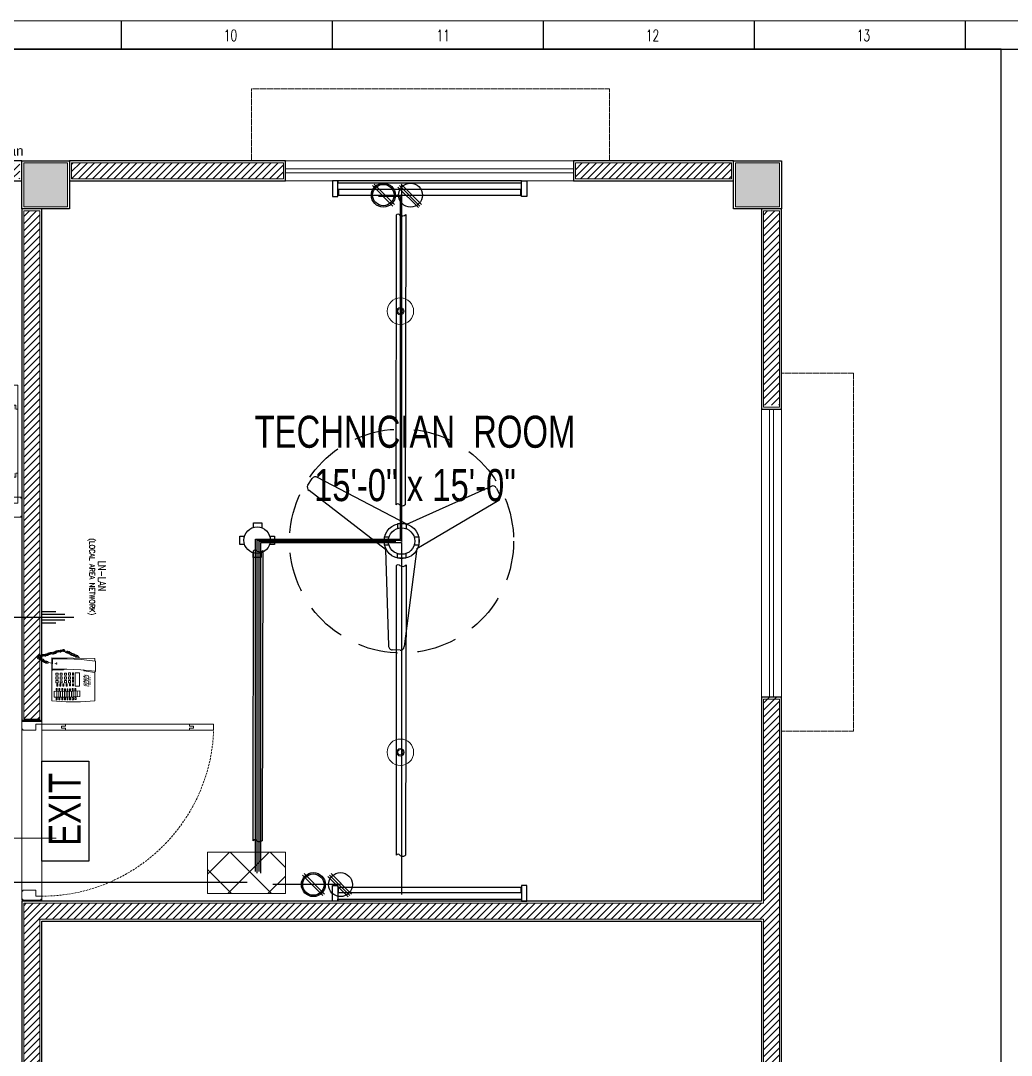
# Model space of a CAD drawing. Header units: inches. Extents: x 67 to 2089, y 4 to 641.
# Drawn here: x 517.1 to 764.8, y 342.3 to 600.8 of the extents above; entities that cross this region are included whole.
import ezdxf

# ---------------------------------------------------------------- set-up
doc = ezdxf.new("R2010")
doc.units = ezdxf.units.IN
doc.header["$MEASUREMENT"] = 0
doc.linetypes.add('DASH', pattern=[0.35, 0.25, -0.1])
doc.linetypes.add('DASHED', pattern=[0.75, 0.5, -0.25])
doc.layers.get('Defpoints').update_dxf_attribs({"lineweight": 0})
for name, color, linetype in [('Cables', 7, 'Continuous'), ('COLLUM', 1, 'Continuous'), ('Layer 1', 7, 'Continuous'), ('Sockets', 7, 'Continuous'), ('TEG BORDER', 7, 'Continuous'), ('wall 05', 252, 'Continuous')]:
    doc.layers.add(name, color=color, linetype=linetype)
for name, color, linetype, lineweight in [('dim-8', 18, 'Continuous', 15), ('DOOR', 115, 'Continuous', 15), ('E-CF-Ceiling-Fan', 42, 'Continuous', 30), ('E-LAN', 6, 'Continuous', 30), ('E-WTL-Wall-Tube-Light', 7, 'Continuous', 30), ('Glass', 5, 'Continuous', 9), ('HACTH', 8, 'Continuous', 9), ('Hatch', 252, 'Continuous', 5), ('Sunshed', 5, 'Continuous', 15), ('Switchboard', 30, 'Continuous', 13), ('Text', 252, 'Continuous', 15), ('WINDOW', 140, 'Continuous', 9)]:
    doc.layers.add(name, color=color, linetype=linetype, lineweight=lineweight)
doc.styles.get("Standard").update_dxf_attribs({"font": 'arial.ttf'})
doc.styles.add('Swiss721', font='swisscl.ttf')
doc.styles.add('TAVE1', font='ROMANS.shx', dxfattribs={"width": 0.75})
doc.styles.add('TEG BORDER', font='txt_qlt.shx', dxfattribs={"width": 0.7, "bigfont": 'hztxt.shx'})

# ---------------------------------------------------------------- blocks, each defined once
blk = doc.blocks.new('A$C4A7E7E9F')
at = {"layer": 'Defpoints'}
for points in [[(0, 5), (0.25, 5), (0.25, 4.75), (0, 4.75)], [(44.75, 5), (45, 5), (45, 4.75), (44.75, 4.75)], [(0, 0.25), (0.25, 0.25), (0.25, 0), (0, 0)], [(44.75, 0.25), (45, 0.25), (45, 0), (44.75, 0)]]:
    blk.add_lwpolyline(points, close=True, dxfattribs=at)
at = {"layer": 'DOOR'}
for points in [[(1.75, 10), (2, 10), (2, 11), (2.5, 11), (2.5, 5), (1, 5), (1, 11), (1.5, 11), (1.5, 10), (1.75, 10), (1.5, 10), (1.5, 11), (1, 11), (1, 42), (1.5, 42), (1.5, 43), (2, 43), (2, 42), (2.5, 42), (2.5, 11), (2.5, 48), (1, 48), (1, 42)], [(1, 5), (1, 3.5), (2.5, 3.5), (2.5, 0.25), (2.25, 0.25), (2.25, 0), (0.25, 0), (0.25, 0.25), (0, 0.25), (0, 4.75), (0.25, 4.75), (0.25, 5), (1, 5)], [(44, 5), (44, 3.5), (42.5, 3.5), (42.5, 0.25), (42.75, 0.25), (42.75, 0), (44.75, 0), (44.75, 0.25), (45, 0.25), (45, 4.75), (44.75, 4.75), (44.75, 5), (44, 5)]]:
    blk.add_lwpolyline(points, dxfattribs=at)
at = {"layer": 'DOOR', "linetype": 'DASHED', "lineweight": 0}
blk.add_arc((0.95, 4.98), 43.05, 0.0251, 87.941, dxfattribs=at)
at = {"layer": 'HACTH', "lineweight": 0, "ltscale": 10}
for p, q in [((1.5, 5), (44, 5)), ((2.25, 0), (42.75, 0))]:
    blk.add_line(p, q, dxfattribs=at)
blk = doc.blocks.new('A$C4F64215B')
at = {"layer": 'Defpoints'}
for points in [[(0, 5), (0.25, 5), (0.25, 4.75), (0, 4.75)], [(29.75, 5), (30, 5), (30, 4.75), (29.75, 4.75)], [(0, 0.25), (0.25, 0.25), (0.25, 0), (0, 0)], [(29.75, 0.25), (30, 0.25), (30, 0), (29.75, 0)]]:
    blk.add_lwpolyline(points, close=True, dxfattribs=at)
at = {"layer": 'DOOR'}
for points in [[(1.75, 10), (2, 10), (2, 11), (2.5, 11), (2.5, 5), (1, 5), (1, 11), (1.5, 11), (1.5, 10), (1.75, 10), (1.5, 10), (1.5, 11), (1, 11), (1, 27), (1.5, 27), (1.5, 28), (2, 28), (2, 27), (2.5, 27), (2.5, 11), (2.5, 33), (1, 33), (1, 27)], [(1, 5), (1, 3.5), (2.5, 3.5), (2.5, 0.25), (2.25, 0.25), (2.25, 0), (0.25, 0), (0.25, 0.25), (0, 0.25), (0, 4.75), (0.25, 4.75), (0.25, 5), (1, 5)], [(29, 5), (29, 3.5), (27.5, 3.5), (27.5, 0.25), (27.75, 0.25), (27.75, 0), (29.75, 0), (29.75, 0.25), (30, 0.25), (30, 4.75), (29.75, 4.75), (29.75, 5), (29, 5)]]:
    blk.add_lwpolyline(points, dxfattribs=at)
at = {"layer": 'DOOR', "linetype": 'DASHED', "lineweight": 0}
blk.add_arc((0.93, 4.97), 28.07, 0.0597, 86.7872, dxfattribs=at)
at = {"layer": 'HACTH', "lineweight": 0, "ltscale": 10}
for p, q in [((1.5, 5), (29, 5)), ((2.25, 0), (27.75, 0))]:
    blk.add_line(p, q, dxfattribs=at)
blk = doc.blocks.new('252 BORDER A2')
for p, q in [((334.12, 420), (334.12, 415)), ((371.25, 420), (371.25, 415)), ((408.37, 420), (408.37, 415)), ((445.5, 420), (445.5, 415)), ((482.62, 420), (482.62, 415))]:
    blk.add_line(p, q)
at = {"linetype": 'Continuous'}
blk.add_line((489, 415), (5, 415), dxfattribs=at)
at = {"color": 5, "lineweight": 15}
blk.add_lwpolyline([(0, 420), (594, 420), (594, 0), (0, 0)], close=True, dxfattribs=at)
blk.add_lwpolyline([(5, 415), (589, 415), (589, 5), (5, 5)], close=True)
at = {"layer": 'TEG BORDER'}
blk.add_line((489, 116), (489, 415), dxfattribs=at)
at = {"char_height": 2, "width": 2, "attachment_point": 1, "style": 'TEG BORDER'}
for s, insert in [('\\pi2.2204e-016;10', (352.17, 418.41)), ('\\pi0.3;11', (389.3, 418.41)), ('\\pi2.2204e-016;12', (426.42, 418.41)), ('\\pi2.2204e-016;13', (463.55, 418.41))]:
    blk.add_mtext(s, dxfattribs=dict(at, insert=insert))
blk = doc.blocks.new('CF')
for p, q in [((-23.84, 14.22), (-22.76, 15.89)), ((1.35, 4.29), (-21.39, 16.19)), ((1.35, 4.29), (22.9, 13.97)), ((24.1, 13.48), (25.01, 11.71)), ((-4.07, -2.11), (-23.55, 12.84)), ((3.87, -1.9), (24.71, 10.43)), ((-4.07, -2.11), (-3.33, -26.62)), ((3.87, -1.9), (0.65, -26.82)), ((-0.39, -27.76), (-2.38, -27.66))]:
    blk.add_line(p, q)
for radius in [4.48, 0.0888]:
    blk.add_circle((0, 0), radius)
for centre, radius, start, end in [((-21.93, 15.35), 0.996, 57.1351, 147.1351), ((-23.01, 13.68), 0.996, 147.1351, 237.1351), ((23.21, 13.03), 0.996, 27.1351, 117.1351), ((24.09, 11.25), 1.03, 299.2548, 26.4357), ((-2.33, -26.67), 0.996, 177.1351, 267.1351), ((-0.34, -26.77), 0.996, 267.1351, 357.1351)]:
    blk.add_arc(centre, radius, start, end)
blk = doc.blocks.new('TELEPHONE')
at = {"layer": 'Layer 1', "lineweight": 9}
for points in [[(10.26, 13.32), (10.14, 13.32), (10.08, 13.26), (10.02, 13.26), (9.96, 13.2), (9.9, 13.14), (9.84, 13.08), (9.78, 12.96), (9.78, 12.84), (9.84, 12.72), (9.84, 12.66), (9.9, 12.6), (9.96, 12.54)], [(10.5, 13.62), (10.32, 13.62), (10.26, 13.56), (10.2, 13.5), (10.08, 13.38), (10.08, 13.02), (10.14, 12.9), (10.2, 12.84)], [(10.44, 13.08), (10.44, 13.14), (10.38, 13.2), (10.32, 13.26), (10.26, 13.26), (10.2, 13.32), (10.14, 13.32)], [(10.2, 12.84), (10.38, 12.84), (10.44, 12.9), (10.44, 12.96)], [(10.74, 14.04), (10.68, 14.04), (10.56, 13.98), (10.5, 13.98), (10.32, 13.8), (10.32, 13.5), (10.38, 13.38), (10.38, 13.32), (10.44, 13.26)], [(10.44, 13.26), (10.68, 13.26), (10.68, 13.38), (10.74, 13.38)], [(10.44, 12.96), (10.44, 13.08)], [(10.92, 14.4), (10.74, 14.4), (10.62, 14.34), (10.62, 14.28), (10.56, 14.22), (10.5, 14.1), (10.5, 13.86), (10.56, 13.8), (10.62, 13.74), (10.68, 13.68)], [(10.68, 13.5), (10.68, 13.56), (10.62, 13.62), (10.5, 13.62)], [(10.92, 13.92), (10.86, 13.98), (10.8, 14.04), (10.68, 14.04)], [(10.68, 13.68), (10.74, 13.68), (10.74, 13.62), (10.8, 13.62), (10.8, 13.68), (10.86, 13.68), (10.92, 13.74), (10.92, 13.8)], [(10.74, 13.38), (10.74, 13.44), (10.68, 13.5)], [(10.8, 14.1), (10.8, 14.04), (10.98, 14.04), (10.98, 14.1), (11.04, 14.1), (11.04, 14.34)], [(11.1, 13.5), (11.16, 13.5), (11.28, 13.62), (11.28, 13.68), (11.34, 13.68), (11.34, 13.98), (11.28, 13.98), (11.28, 14.04), (11.22, 14.1), (11.16, 14.1), (11.1, 14.16), (10.92, 14.16), (10.86, 14.1), (10.8, 14.1)], [(10.92, 13.8), (10.92, 13.92)], [(11.1, 13.8), (11.04, 13.8), (11.04, 13.74), (10.98, 13.68), (10.98, 13.62), (11.04, 13.56)], [(11.04, 13.56), (11.04, 13.5), (11.1, 13.5)], [(11.16, 13.2), (11.28, 13.2), (11.34, 13.26), (11.46, 13.38), (11.46, 13.56), (11.4, 13.62), (11.4, 13.68), (11.34, 13.74), (11.28, 13.74), (11.28, 13.8), (11.1, 13.8)], [(11.22, 13.5), (11.16, 13.5), (11.1, 13.44)], [(11.1, 13.44), (11.1, 13.26)], [(11.1, 13.26), (11.1, 13.2), (11.16, 13.2)], [(11.22, 12.96), (11.22, 12.9), (11.4, 12.9), (11.46, 12.96), (11.52, 13.02), (11.52, 13.08), (11.58, 13.14), (11.58, 13.32), (11.52, 13.38), (11.52, 13.44), (11.46, 13.44), (11.4, 13.5), (11.16, 13.5)], [(11.34, 13.2), (11.28, 13.2), (11.28, 13.14), (11.22, 13.14), (11.22, 12.96)], [(11.34, 12.6), (11.46, 12.6), (11.52, 12.66), (11.58, 12.72), (11.64, 12.78), (11.64, 13.02), (11.58, 13.08), (11.52, 13.14), (11.46, 13.2), (11.34, 13.2)], [(0, 10.8), (-0.24, 7.2), (-0.24, 3.6), (0, 0)], [(0, 10.8), (10.8, 10.8)], [(7.44, -0.06), (7.8, 3.48), (7.98, 7.02), (7.92, 10.62)], [(7.68, 10.5), (7.92, 10.68)], [(7.68, 10.5), (7.74, 7.8), (7.98, 7.5)], [(7.98, 10.68), (7.92, 10.68), (7.92, 10.62)], [(10.44, 10.56), (7.98, 10.68)], [(9.66, 12.06), (9.54, 12.06), (9.42, 11.94), (9.42, 11.7), (9.48, 11.7), (9.48, 11.64), (9.6, 11.64)], [(9.42, 10.68), (9.6, 11.64)], [(9.9, 12.48), (9.72, 12.48), (9.48, 12.24), (9.48, 11.88), (9.6, 11.76)], [(10.02, 12.9), (9.9, 12.9), (9.78, 12.84), (9.72, 12.78), (9.66, 12.72), (9.66, 12.66), (9.6, 12.6), (9.6, 12.36), (9.66, 12.24), (9.66, 12.18), (9.72, 12.12)], [(9.6, 11.76), (9.66, 11.7), (9.78, 11.7), (9.78, 11.76), (9.84, 11.76), (9.84, 11.82)], [(9.84, 12), (9.78, 12.06), (9.66, 12.06)], [(9.72, 12.12), (9.96, 12.12), (9.96, 12.18), (10.02, 12.24)], [(9.96, 12.36), (9.96, 12.48), (9.78, 12.48)], [(9.84, 11.82), (9.84, 12)], [(10.02, 12.24), (10.02, 12.3), (9.96, 12.36)], [(9.96, -0.12), (10.38, 3.42), (10.56, 6.96), (10.5, 10.5)], [(10.2, 12.78), (10.14, 12.84), (10.14, 12.9), (10.02, 12.9)], [(10.5, 10.5), (10.5, 10.56), (10.44, 10.56)], [(10.8, 10.8), (10.62, 0)], [(11.34, 12.6), (11.28, 12.54), (11.22, 12.48), (11.22, 12.3)], [(11.22, 12.3), (11.28, 12.3), (11.28, 12.24)], [(11.4, 12.84), (11.28, 12.84), (11.28, 12.78)], [(11.28, 12.24), (11.34, 12.24), (11.4, 12.3), (11.46, 12.3), (11.52, 12.36), (11.52, 12.42), (11.58, 12.48), (11.58, 12.66), (11.52, 12.72), (11.52, 12.78), (11.46, 12.84), (11.4, 12.84)], [(11.28, 12.78), (11.28, 12.66), (11.34, 12.6)], [(11.4, 11.94), (11.46, 11.94), (11.52, 12), (11.58, 12), (11.64, 12.06), (11.64, 12.12), (11.7, 12.18), (11.7, 12.42), (11.64, 12.42), (11.64, 12.48), (11.58, 12.54), (11.52, 12.54), (11.46, 12.6), (11.34, 12.6)], [(11.4, 12.24), (11.34, 12.18), (11.34, 12.06), (11.4, 12)], [(11.46, 11.64), (11.52, 11.64), (11.58, 11.7), (11.64, 11.7), (11.7, 11.76), (11.7, 11.82), (11.76, 11.88), (11.76, 12.06), (11.7, 12.12), (11.7, 12.18), (11.64, 12.24), (11.58, 12.24), (11.52, 12.3), (11.46, 12.3), (11.4, 12.24)], [(11.4, 12), (11.4, 11.94)], [(11.46, 11.94), (11.4, 11.88), (11.4, 11.7)], [(11.4, 11.7), (11.46, 11.7), (11.46, 11.64)], [(11.52, 12), (11.46, 11.94)], [(11.64, 11.28), (11.76, 11.28), (11.82, 11.34), (11.88, 11.4), (11.88, 11.46), (11.94, 11.52), (11.94, 11.7), (11.88, 11.76), (11.88, 11.82), (11.82, 11.82), (11.76, 11.88), (11.52, 11.88)], [(11.64, 11.58), (11.58, 11.52)], [(11.58, 11.52), (11.58, 11.34)], [(11.58, 11.34), (11.58, 11.28), (11.64, 11.28)], [(11.7, 11.7), (11.7, 11.64), (11.64, 11.64)], [(11.76, 10.98), (11.82, 10.98), (11.88, 11.04), (11.94, 11.04), (12, 11.1), (12, 11.16), (12.06, 11.22), (12.06, 11.4), (12, 11.46), (12, 11.52), (11.94, 11.52), (11.88, 11.58), (11.82, 11.58), (11.76, 11.64), (11.7, 11.64), (11.64, 11.58), (11.7, 11.58)], [(11.76, 11.28), (11.7, 11.22), (11.7, 11.04)], [(11.7, 11.04), (11.76, 10.98)], [(11.76, 10.62), (11.7, 10.56), (11.7, 10.38)], [(11.7, 10.38), (11.76, 10.38), (11.76, 10.32)], [(11.82, 11.34), (11.82, 11.28), (11.76, 11.28)], [(11.88, 10.92), (11.76, 10.92), (11.76, 10.86)], [(11.76, 10.32), (11.82, 10.32), (11.88, 10.38), (11.94, 10.38), (12, 10.44), (12, 10.5), (12.06, 10.56), (12.06, 10.74), (12, 10.8), (12, 10.86), (11.94, 10.92), (11.88, 10.92)], [(11.76, 10.86), (11.76, 10.74)], [(11.76, 10.74), (11.82, 10.68)], [(11.82, 10.68), (11.76, 10.62)], [(11.82, 10.68), (11.94, 10.68), (12.06, 10.8), (12.12, 10.86), (12.12, 11.1), (12.06, 11.16), (12, 11.22), (12, 11.28), (11.88, 11.28), (11.82, 11.34)], [(11.88, 10.08), (11.88, 10.02), (11.94, 10.02), (12, 10.08), (12.06, 10.08), (12.12, 10.14), (12.12, 10.2), (12.18, 10.26), (12.18, 10.5), (12.12, 10.5), (12.12, 10.56), (12.06, 10.62), (12, 10.62), (11.94, 10.68), (11.82, 10.68)], [(11.94, 10.38), (11.88, 10.38), (11.88, 10.32), (11.82, 10.26), (11.82, 10.14), (11.88, 10.08)], [(11.94, 9.72), (12, 9.72), (12.06, 9.78), (12.12, 9.78), (12.18, 9.84), (12.18, 9.9), (12.24, 9.96), (12.24, 10.2), (12.18, 10.2), (12.18, 10.26), (12.12, 10.32), (12.06, 10.32), (12, 10.38), (11.94, 10.38)], [(0.84, 9.42), (0.3, 9.42), (0.3, 9.66), (0.84, 9.66)], [(0.84, 8.76), (0.3, 8.76), (0.3, 9), (0.84, 9)], [(0.84, 8.04), (0.3, 8.04), (0.3, 8.28), (0.84, 8.28)], [(0.84, 9.66), (0.84, 9.42)], [(0.84, 9), (0.84, 8.76)], [(0.84, 8.28), (0.84, 8.04)], [(0.96, 10.14), (2.46, 10.14)], [(0.96, 10.14), (0.96, 6.96), (1.08, 3.78)], [(2.28, 9.48), (1.08, 9.48)], [(2.28, 9), (1.08, 9)], [(2.28, 8.58), (1.08, 8.58)], [(2.28, 8.1), (1.08, 8.1)], [(2.46, 10.14), (2.4, 6.96), (2.52, 3.78)], [(3.12, 9.42), (2.58, 9.42), (2.58, 9.66), (3.12, 9.66)], [(3.12, 8.76), (2.58, 8.76), (2.58, 9), (3.12, 9)], [(3.12, 8.04), (2.58, 8.04), (2.58, 8.28), (3.12, 8.28)], [(3.12, 9.66), (3.12, 9.42)], [(3.12, 9), (3.12, 8.76)], [(3.12, 8.28), (3.12, 8.04)], [(4.26, 9.3), (3.72, 9.3), (3.72, 9.54), (4.26, 9.54)], [(4.26, 8.52), (3.72, 8.52), (3.72, 8.76), (4.26, 8.76)], [(4.26, 7.74), (3.72, 7.74), (3.72, 7.98), (4.26, 7.98)], [(4.26, 9.54), (4.26, 9.3)], [(4.26, 8.76), (4.26, 8.52)], [(4.26, 7.98), (4.26, 7.74)], [(4.5, 8.64), (5.04, 8.64)], [(4.5, 8.16), (4.5, 8.64)], [(5.04, 8.16), (4.5, 8.16)], [(4.56, 9.72), (5.1, 9.72)], [(4.56, 9.18), (4.56, 9.72)], [(5.1, 9.18), (4.56, 9.18)], [(5.04, 8.64), (5.04, 8.16)], [(5.1, 9.72), (5.1, 9.18)], [(6.06, 9.18), (5.46, 9.18), (5.46, 9.72), (6.06, 9.72)], [(6, 8.16), (5.46, 8.16), (5.46, 8.64), (6, 8.64)], [(6, 8.64), (6, 8.16)], [(6.06, 9.72), (6.06, 9.18)], [(6.96, 9.18), (6.42, 9.18), (6.42, 9.72), (6.96, 9.72)], [(6.96, 8.16), (6.42, 8.16), (6.42, 8.64), (6.96, 8.64)], [(6.96, 9.72), (6.96, 9.18)], [(6.96, 8.64), (6.96, 8.16)], [(9.24, 9.6), (9.18, 9.6), (9.18, 9.54), (9.24, 9.54), (9.24, 9.6)], [(9.18, 9.6), (9.18, 9.6)], [(9.3, 9.9), (9.36, 9.84), (9.36, 9.9), (9.3, 9.9)], [(9.54, 9.6), (9.48, 9.6), (9.48, 9.54), (9.54, 9.54), (9.54, 9.6)], [(9.48, 9.6), (9.48, 9.6)], [(11.94, 10.02), (11.88, 9.96), (11.88, 9.84), (11.94, 9.78), (11.94, 9.72)], [(12, 10.08), (11.94, 10.02)], [(12.12, 9.42), (12.18, 9.42), (12.24, 9.48), (12.3, 9.48), (12.36, 9.54), (12.42, 9.6), (12.42, 9.84), (12.36, 9.9), (12.36, 9.96), (12.3, 9.96), (12.24, 10.02), (12.18, 10.02), (12.12, 10.08), (12.06, 10.08), (12, 10.02)], [(12.12, 9.72), (12.06, 9.66), (12.06, 9.48)], [(12.06, 9.48), (12.12, 9.48), (12.12, 9.42)], [(12.18, 9.78), (12.12, 9.72)], [(12.3, 9.48), (12.3, 9.42), (12.24, 9.42), (12.24, 9.36), (12.18, 9.3), (12.18, 9.24), (12.24, 9.18)], [(12.3, 8.82), (12.24, 8.76), (12.24, 8.7), (12.18, 8.64), (12.18, 8.58), (12.24, 8.52)], [(12.36, 9.06), (12.3, 9.06), (12.24, 9)], [(12.24, 9), (12.24, 8.94), (12.3, 8.88), (12.3, 8.82), (12.36, 8.82)], [(12.24, 8.52), (12.24, 8.46), (12.3, 8.46)], [(12.36, 8.82), (12.42, 8.82), (12.42, 8.88), (12.48, 8.88), (12.6, 9), (12.6, 9.24), (12.54, 9.3), (12.54, 9.36), (12.48, 9.42), (12.42, 9.42), (12.36, 9.48), (12.3, 9.48)], [(12.3, 8.46), (12.36, 8.46), (12.42, 8.52), (12.48, 8.58), (12.54, 8.64), (12.54, 8.94), (12.42, 9.06), (12.36, 9.06)], [(12.42, 8.52), (12.36, 8.46)], [(12.36, 8.46), (12.36, 8.22)], [(12.36, 8.22), (12.36, 8.16), (12.42, 8.16)], [(12.48, 7.86), (12.42, 7.86), (12.36, 7.8)], [(12.36, 7.8), (12.36, 7.5), (12.42, 7.5)], [(12.42, 7.5), (12.6, 7.5), (12.72, 7.62), (12.78, 7.62), (12.78, 7.68), (12.84, 7.74), (12.84, 7.92), (12.78, 7.98), (12.78, 8.04), (12.72, 8.1), (12.66, 8.16), (12.6, 8.16), (12.48, 8.22)], [(12.48, 8.22), (12.42, 8.22), (12.42, 8.16)], [(12.42, 8.16), (12.42, 7.92)], [(12.42, 7.92), (12.42, 7.86), (12.48, 7.86)], [(0.84, 7.38), (0.3, 7.38), (0.3, 7.62), (0.84, 7.62)], [(0.84, 6.72), (0.3, 6.72), (0.3, 6.96), (0.84, 6.96)], [(0.84, 6.06), (0.3, 6.06), (0.3, 6.3), (0.84, 6.3)], [(0.84, 5.34), (0.3, 5.34), (0.3, 5.64), (0.84, 5.64)], [(0.84, 7.62), (0.84, 7.38)], [(0.84, 6.96), (0.84, 6.72)], [(0.84, 6.3), (0.84, 6.06)], [(0.84, 5.64), (0.84, 5.34)], [(2.28, 7.62), (1.08, 7.62)], [(2.28, 7.2), (1.08, 7.2)], [(2.28, 6.72), (1.08, 6.72)], [(2.28, 6.3), (1.08, 6.3)], [(2.28, 5.82), (1.08, 5.82)], [(2.34, 5.4), (1.08, 5.4)], [(3.06, 7.38), (2.52, 7.38), (2.52, 7.62), (3.06, 7.62)], [(3.06, 6.72), (2.52, 6.72), (2.52, 6.96), (3.06, 6.96)], [(3.06, 6.06), (2.52, 6.06), (2.52, 6.3), (3.06, 6.3)], [(3.12, 5.4), (2.58, 5.4), (2.58, 5.64), (3.12, 5.64)], [(3.06, 7.62), (3.06, 7.38)], [(3.06, 6.96), (3.06, 6.72)], [(3.06, 6.3), (3.06, 6.06)], [(3.12, 5.64), (3.12, 5.4)], [(4.26, 6.9), (3.72, 6.9), (3.72, 7.2), (4.26, 7.2)], [(4.32, 6.12), (3.78, 6.12), (3.78, 6.36), (4.32, 6.36)], [(4.32, 5.34), (3.78, 5.34), (3.78, 5.58), (4.32, 5.58)], [(4.26, 7.2), (4.26, 6.9)], [(4.32, 6.36), (4.32, 6.12)], [(4.32, 5.58), (4.32, 5.34)], [(4.5, 7.62), (5.1, 7.62)], [(4.5, 7.08), (4.5, 7.62)], [(5.1, 7.08), (4.5, 7.08)], [(4.56, 6.6), (5.1, 6.6)], [(4.56, 6.12), (4.56, 6.6)], [(5.1, 6.12), (4.56, 6.12)], [(4.68, 5.58), (5.28, 5.58)], [(4.68, 5.34), (4.68, 5.58)], [(5.28, 5.34), (4.68, 5.34)], [(5.1, 7.62), (5.1, 7.08)], [(5.1, 6.6), (5.1, 6.12)], [(5.28, 5.58), (5.28, 5.34)], [(6, 7.08), (5.46, 7.08), (5.46, 7.62), (6, 7.62)], [(6.06, 6.12), (5.46, 6.12), (5.46, 6.6), (6.06, 6.6)], [(6.06, 5.34), (5.52, 5.34), (5.52, 5.58), (6.06, 5.58)], [(6, 7.62), (6, 7.08)], [(6.06, 6.6), (6.06, 6.12)], [(6.06, 5.58), (6.06, 5.34)], [(6.96, 7.08), (6.42, 7.08), (6.42, 7.62), (6.96, 7.62)], [(7.02, 6.12), (6.42, 6.12), (6.42, 6.6), (7.02, 6.6)], [(7.02, 5.34), (6.48, 5.34), (6.48, 5.58), (7.02, 5.58)], [(6.96, 7.62), (6.96, 7.08)], [(7.02, 6.6), (7.02, 6.12)], [(7.02, 5.58), (7.02, 5.34)], [(11.58, 5.46), (11.52, 5.46), (11.4, 5.4), (11.34, 5.4), (11.28, 5.34), (11.22, 5.28), (11.16, 5.22), (11.16, 4.8), (11.28, 4.68)], [(11.76, 5.82), (11.64, 5.82), (11.52, 5.76), (11.46, 5.76), (11.4, 5.7), (11.4, 5.58), (11.34, 5.52), (11.34, 5.28), (11.4, 5.22), (11.46, 5.16), (11.46, 5.1)], [(11.94, 6.24), (11.76, 6.24), (11.7, 6.18), (11.46, 5.94), (11.46, 5.76), (11.52, 5.7), (11.52, 5.64), (11.58, 5.52), (11.64, 5.52)], [(11.46, 5.1), (11.52, 5.1), (11.52, 5.04), (11.64, 5.04), (11.64, 5.1), (11.7, 5.1), (11.7, 5.16), (11.76, 5.16), (11.76, 5.22)], [(11.76, 5.34), (11.7, 5.34), (11.7, 5.4), (11.64, 5.4), (11.64, 5.46), (11.52, 5.46)], [(11.64, 5.52), (11.64, 5.46), (11.82, 5.46), (11.82, 5.52), (11.88, 5.52), (11.88, 5.7)], [(12.18, 6.66), (12.06, 6.66), (12, 6.6), (11.94, 6.6), (11.88, 6.54), (11.82, 6.48), (11.76, 6.42), (11.76, 6.36), (11.7, 6.24), (11.7, 6.18), (11.76, 6.12), (11.76, 6), (11.88, 5.88)], [(11.88, 5.7), (11.88, 5.76), (11.82, 5.76), (11.82, 5.82), (11.7, 5.82)], [(11.76, 5.22), (11.76, 5.34)], [(12.36, 7.08), (12.3, 7.02), (12.12, 7.02), (12.06, 6.96), (12, 6.9), (11.94, 6.84), (11.94, 6.48), (12, 6.42), (12, 6.36), (12.06, 6.3)], [(12.12, 6.12), (12.12, 6.18), (12.06, 6.18), (12.06, 6.24), (11.94, 6.24)], [(12.36, 7.44), (12.3, 7.44), (12.12, 7.26), (12.12, 7.2), (12.06, 7.14), (12.06, 6.9), (12.12, 6.84), (12.18, 6.78), (12.24, 6.72)], [(12.06, 6.3), (12.12, 6.3), (12.18, 6.24), (12.24, 6.3), (12.3, 6.3), (12.3, 6.36), (12.36, 6.42), (12.36, 6.48), (12.3, 6.54)], [(12.3, 6.54), (12.3, 6.6), (12.24, 6.6), (12.24, 6.66), (12.12, 6.66)], [(12.48, 6.96), (12.42, 6.96), (12.42, 7.02), (12.36, 7.02), (12.36, 7.08), (12.3, 7.08), (12.24, 7.02)], [(12.24, 6.72), (12.24, 6.66), (12.36, 6.66), (12.36, 6.72), (12.42, 6.72), (12.48, 6.78), (12.48, 6.84)], [(12.48, 6.84), (12.48, 6.96)], [(0.9, 4.68), (0.36, 4.68), (0.36, 4.98), (0.9, 4.98)], [(0.9, 4.98), (0.9, 4.68)], [(2.52, 3.78), (1.08, 3.78)], [(2.34, 4.92), (1.14, 4.92)], [(2.34, 4.44), (1.14, 4.44)], [(3.12, 4.74), (2.58, 4.74), (2.58, 4.98), (3.12, 4.98)], [(3.12, 4.98), (3.12, 4.74)], [(3.72, 4.92), (7.02, 4.92)], [(3.72, 3.84), (3.72, 4.92)], [(7.02, 3.84), (3.72, 3.84)], [(3.84, 2.82), (3.9, 2.82), (3.9, 2.88), (3.84, 2.88), (3.84, 2.82)], [(4.2, 2.82), (4.26, 2.82), (4.26, 2.88), (4.2, 2.88), (4.2, 2.82)], [(4.5, 2.82), (4.56, 2.82), (4.56, 2.88), (4.5, 2.88), (4.5, 2.82)], [(4.86, 2.82), (4.92, 2.82), (4.92, 2.88), (4.86, 2.88), (4.86, 2.82)], [(5.16, 2.82), (5.22, 2.82), (5.22, 2.88), (5.16, 2.88), (5.16, 2.82)], [(5.46, 2.82), (5.52, 2.82), (5.52, 2.88), (5.46, 2.88), (5.46, 2.82)], [(5.76, 2.82), (5.82, 2.82), (5.82, 2.88), (5.76, 2.88), (5.76, 2.82)], [(6.12, 2.82), (6.18, 2.82), (6.18, 2.88), (6.12, 2.88), (6.12, 2.82)], [(6.42, 2.82), (6.48, 2.82), (6.48, 2.88), (6.42, 2.88), (6.42, 2.82)], [(7.02, 4.92), (7.02, 3.84)], [(7.14, 0.12), (7.5, 2.7)], [(7.5, 2.7), (7.74, 2.88)], [(11.1, 4.14), (10.68, 3.84)], [(11.46, 5.04), (11.34, 5.04), (11.28, 4.98), (11.22, 4.98), (10.98, 4.74), (10.98, 4.56), (11.04, 4.5), (11.04, 4.38), (11.16, 4.26)], [(11.22, 4.62), (11.1, 4.62), (10.98, 4.5), (10.98, 4.26), (11.04, 4.2), (11.1, 4.2), (11.1, 4.14)], [(11.16, 4.26), (11.34, 4.26), (11.34, 4.32), (11.4, 4.32), (11.4, 4.5)], [(11.4, 4.5), (11.4, 4.56), (11.34, 4.56), (11.34, 4.62), (11.22, 4.62)], [(11.28, 4.68), (11.52, 4.68), (11.52, 4.8)], [(11.52, 4.92), (11.52, 4.98), (11.46, 4.98), (11.46, 5.04), (11.34, 5.04)], [(11.52, 4.8), (11.52, 4.92)], [(7.32, 0), (0, 0)], [(3.72, 1.2), (3.66, 1.2), (3.66, 1.14), (3.72, 1.14), (3.72, 1.2)], [(3.66, 1.2), (3.66, 1.2)], [(3.72, 1.8), (3.78, 1.8), (3.78, 1.86), (3.72, 1.86), (3.72, 1.8)], [(3.72, 1.5), (3.78, 1.5), (3.72, 1.56), (3.72, 1.5)], [(3.78, 2.16), (3.84, 2.16), (3.84, 2.22), (3.78, 2.22), (3.78, 2.16)], [(4.08, 1.2), (4.02, 1.2), (4.02, 1.14), (4.08, 1.14), (4.08, 1.2)], [(4.02, 1.2), (4.02, 1.2)], [(4.08, 1.8), (4.14, 1.8), (4.14, 1.86), (4.08, 1.86), (4.08, 1.8)], [(4.14, 2.16), (4.2, 2.16), (4.2, 2.22), (4.14, 2.22), (4.14, 2.16)], [(4.38, 1.2), (4.32, 1.2), (4.32, 1.14), (4.38, 1.14), (4.38, 1.2)], [(4.32, 1.2), (4.32, 1.2)], [(4.38, 1.8), (4.44, 1.8), (4.44, 1.86), (4.38, 1.86), (4.38, 1.8)], [(4.38, 1.5), (4.44, 1.5), (4.38, 1.56), (4.38, 1.5)], [(4.44, 2.16), (4.5, 2.16), (4.5, 2.22), (4.44, 2.22), (4.44, 2.16)], [(4.68, 1.2), (4.62, 1.2), (4.62, 1.14), (4.68, 1.14), (4.68, 1.2)], [(4.62, 1.2), (4.62, 1.2)], [(4.68, 1.5), (4.74, 1.5), (4.74, 1.56), (4.68, 1.56), (4.68, 1.5)], [(4.74, 2.16), (4.8, 2.16), (4.8, 2.22), (4.74, 2.22), (4.74, 2.16)], [(4.74, 1.8), (4.8, 1.8), (4.8, 1.86), (4.74, 1.86), (4.74, 1.8)], [(4.8, 2.52), (4.86, 2.52), (4.86, 2.58), (4.8, 2.58), (4.8, 2.52)], [(4.92, 1.2), (4.98, 1.2), (4.98, 1.14), (5.04, 1.2), (4.92, 1.2)], [(5.04, 1.8), (5.1, 1.8), (5.1, 1.86), (5.04, 1.86), (5.04, 1.8)], [(5.1, 2.52), (5.16, 2.52), (5.16, 2.58), (5.1, 2.52)], [(5.1, 2.16), (5.16, 2.16), (5.16, 2.22), (5.1, 2.22), (5.1, 2.16)], [(5.34, 1.2), (5.28, 1.2), (5.28, 1.14), (5.34, 1.14), (5.34, 1.2)], [(5.28, 1.2), (5.28, 1.2)], [(5.34, 1.8), (5.4, 1.8), (5.4, 1.86), (5.34, 1.86), (5.34, 1.8)], [(5.4, 2.16), (5.46, 2.16), (5.46, 2.22), (5.4, 2.22), (5.4, 2.16)], [(5.64, 1.2), (5.58, 1.2), (5.58, 1.14), (5.64, 1.14), (5.64, 1.2)], [(5.58, 1.2), (5.58, 1.2)], [(5.64, 1.8), (5.7, 1.8), (5.7, 1.86), (5.64, 1.86), (5.64, 1.8)], [(5.64, 1.5), (5.7, 1.5), (5.64, 1.56), (5.64, 1.5)], [(5.7, 2.16), (5.76, 2.16), (5.76, 2.22), (5.7, 2.22), (5.7, 2.16)], [(5.76, 2.52), (5.82, 2.52), (5.76, 2.58), (5.76, 2.52)], [(5.94, 1.2), (5.88, 1.2), (5.88, 1.14), (5.94, 1.14), (5.94, 1.2)], [(5.88, 1.2), (5.88, 1.2)], [(5.94, 1.5), (6, 1.5), (6, 1.56), (5.94, 1.56), (5.94, 1.5)], [(6, 2.16), (6.06, 2.16), (6.06, 2.22), (6, 2.22), (6, 2.16)], [(6, 1.8), (6.06, 1.8), (6.06, 1.86), (6, 1.86), (6, 1.8)], [(6.06, 2.52), (6.12, 2.52), (6.12, 2.58), (6.06, 2.58), (6.06, 2.52)], [(6.3, 1.2), (6.24, 1.2), (6.24, 1.14), (6.3, 1.14), (6.3, 1.2)], [(6.24, 1.2), (6.24, 1.2)], [(6.3, 1.8), (6.36, 1.8), (6.36, 1.86), (6.3, 1.86), (6.3, 1.8)], [(6.36, 2.16), (6.42, 2.16), (6.42, 2.22), (6.36, 2.22), (6.36, 2.16)], [(7.44, -0.12), (7.14, 0.12)], [(10.62, 0), (10.02, 0)], [(7.44, -0.06), (7.44, -0.12), (7.5, -0.18)], [(7.5, -0.18), (9.96, -0.18), (9.96, -0.12)]]:
    blk.add_lwpolyline(points, dxfattribs=at)
for points, knots in [([(9.96, 12.54), (9.96, 12.54), (10.02, 12.54), (10.02, 12.54), (10.18, 12.52), (10.22, 12.56), (10.2, 12.72), (10.2, 12.72), (10.2, 12.78), (10.2, 12.78)], [0, 0, 0, 0, 1, 1, 1, 2, 2, 2, 3, 3, 3, 3]), ([(12.24, 9.18), (12.24, 9.18), (12.24, 9.12), (12.24, 9.12), (12.24, 9.12), (12.36, 9.12), (12.36, 9.12), (12.5, 9.29), (12.56, 9.22), (12.54, 9.42), (12.54, 9.42), (12.54, 9.6), (12.54, 9.6), (12.54, 9.6), (12.48, 9.66), (12.48, 9.66), (12.48, 9.66), (12.42, 9.72), (12.42, 9.72), (12.42, 9.72), (12.3, 9.72), (12.3, 9.72), (12.3, 9.72), (12.24, 9.78), (12.24, 9.78), (12.24, 9.78), (12.18, 9.78), (12.18, 9.78), (12.18, 9.78), (12.12, 9.72), (12.12, 9.72)], [0, 0, 0, 0, 1, 1, 1, 2, 2, 2, 3, 3, 3, 4, 4, 4, 5, 5, 5, 6, 6, 6, 7, 7, 7, 8, 8, 8, 9, 9, 9, 10, 10, 10, 10]), ([(12.42, 8.16), (12.42, 8.16), (12.48, 8.16), (12.48, 8.16), (12.75, 8.43), (12.64, 8.25), (12.66, 8.64), (12.66, 8.64), (12.66, 8.7), (12.66, 8.7), (12.66, 8.7), (12.6, 8.7), (12.6, 8.7), (12.6, 8.7), (12.54, 8.76), (12.54, 8.76), (12.54, 8.76), (12.48, 8.82), (12.48, 8.82), (12.48, 8.82), (12.3, 8.82), (12.3, 8.82)], [0, 0, 0, 0, 1, 1, 1, 2, 2, 2, 3, 3, 3, 4, 4, 4, 5, 5, 5, 6, 6, 6, 7, 7, 7, 7]), ([(12.36, 7.44), (12.36, 7.44), (12.42, 7.44), (12.42, 7.44), (12.6, 7.63), (12.52, 7.49), (12.54, 7.8), (12.54, 7.8), (12.48, 7.86), (12.48, 7.86)], [0, 0, 0, 0, 1, 1, 1, 2, 2, 2, 3, 3, 3, 3]), ([(12.48, 7.86), (12.48, 7.86), (12.54, 7.86), (12.54, 7.86), (12.81, 8.13), (12.7, 7.96), (12.72, 8.34), (12.72, 8.34), (12.72, 8.4), (12.72, 8.4), (12.72, 8.4), (12.66, 8.4), (12.66, 8.4), (12.66, 8.4), (12.6, 8.46), (12.6, 8.46), (12.6, 8.46), (12.54, 8.46), (12.54, 8.46), (12.54, 8.46), (12.48, 8.52), (12.48, 8.52), (12.48, 8.52), (12.42, 8.52), (12.42, 8.52)], [0, 0, 0, 0, 1, 1, 1, 2, 2, 2, 3, 3, 3, 4, 4, 4, 5, 5, 5, 6, 6, 6, 7, 7, 7, 8, 8, 8, 8]), ([(11.88, 5.88), (11.88, 5.88), (11.94, 5.88), (11.94, 5.88), (12.1, 5.86), (12.14, 5.9), (12.12, 6.06), (12.12, 6.06), (12.12, 6.12), (12.12, 6.12)], [0, 0, 0, 0, 1, 1, 1, 2, 2, 2, 3, 3, 3, 3]), ([(3.84, 2.52), (3.84, 2.52), (3.9, 2.52), (3.9, 2.52), (3.9, 2.52), (3.84, 2.52), (3.84, 2.52), (3.84, 2.52), (3.84, 2.58), (3.84, 2.58), (3.84, 2.58), (3.84, 2.52), (3.84, 2.52)], [0, 0, 0, 0, 1, 1, 1, 2, 2, 2, 3, 3, 3, 4, 4, 4, 4]), ([(4.02, 1.5), (4.02, 1.5), (4.08, 1.5), (4.08, 1.5), (4.08, 1.5), (4.08, 1.56), (4.08, 1.56), (4.08, 1.56), (4.08, 1.5), (4.08, 1.5), (4.08, 1.5), (4.02, 1.5), (4.02, 1.5)], [0, 0, 0, 0, 1, 1, 1, 2, 2, 2, 3, 3, 3, 4, 4, 4, 4]), ([(4.14, 2.52), (4.14, 2.52), (4.2, 2.52), (4.2, 2.52), (4.2, 2.52), (4.2, 2.58), (4.2, 2.58), (4.2, 2.58), (4.2, 2.52), (4.2, 2.52), (4.2, 2.52), (4.14, 2.52), (4.14, 2.52)], [0, 0, 0, 0, 1, 1, 1, 2, 2, 2, 3, 3, 3, 4, 4, 4, 4]), ([(4.5, 2.52), (4.5, 2.52), (4.56, 2.52), (4.56, 2.52), (4.56, 2.52), (4.5, 2.52), (4.5, 2.52), (4.5, 2.52), (4.5, 2.58), (4.5, 2.58), (4.5, 2.58), (4.5, 2.52), (4.5, 2.52)], [0, 0, 0, 0, 1, 1, 1, 2, 2, 2, 3, 3, 3, 4, 4, 4, 4]), ([(4.98, 1.5), (4.98, 1.5), (5.04, 1.5), (5.04, 1.5), (5.04, 1.5), (5.04, 1.56), (5.04, 1.56), (5.04, 1.56), (5.04, 1.5), (5.04, 1.5), (5.04, 1.5), (4.98, 1.5), (4.98, 1.5)], [0, 0, 0, 0, 1, 1, 1, 2, 2, 2, 3, 3, 3, 4, 4, 4, 4]), ([(5.28, 1.5), (5.28, 1.5), (5.34, 1.5), (5.34, 1.5), (5.34, 1.5), (5.34, 1.56), (5.34, 1.56), (5.34, 1.56), (5.34, 1.5), (5.34, 1.5), (5.34, 1.5), (5.28, 1.5), (5.28, 1.5)], [0, 0, 0, 0, 1, 1, 1, 2, 2, 2, 3, 3, 3, 4, 4, 4, 4]), ([(5.4, 2.52), (5.4, 2.52), (5.46, 2.52), (5.46, 2.52), (5.46, 2.52), (5.46, 2.58), (5.46, 2.58), (5.46, 2.58), (5.46, 2.52), (5.46, 2.52), (5.46, 2.52), (5.4, 2.52), (5.4, 2.52)], [0, 0, 0, 0, 1, 1, 1, 2, 2, 2, 3, 3, 3, 4, 4, 4, 4]), ([(6.24, 1.5), (6.24, 1.5), (6.3, 1.5), (6.3, 1.5), (6.3, 1.5), (6.3, 1.56), (6.3, 1.56), (6.3, 1.56), (6.3, 1.5), (6.3, 1.5), (6.3, 1.5), (6.24, 1.5), (6.24, 1.5)], [0, 0, 0, 0, 1, 1, 1, 2, 2, 2, 3, 3, 3, 4, 4, 4, 4]), ([(6.36, 2.52), (6.36, 2.52), (6.42, 2.52), (6.42, 2.52), (6.42, 2.52), (6.42, 2.58), (6.42, 2.58), (6.42, 2.58), (6.42, 2.52), (6.42, 2.52), (6.42, 2.52), (6.36, 2.52), (6.36, 2.52)], [0, 0, 0, 0, 1, 1, 1, 2, 2, 2, 3, 3, 3, 4, 4, 4, 4])]:
    blk.add_open_spline(points, degree=3, knots=knots, dxfattribs=at)
blk = doc.blocks.new('ASDSAETR')
for p, q in [((51404, -7188.31), (51404, -7197.3)), ((51404, -7190.29), (51410.36, -7190.29)), ((51404, -7191.55), (51414.43, -7191.55)), ((51404, -7192.81), (51418.49, -7192.81)), ((51404, -7194.07), (51414.43, -7194.07)), ((51404, -7195.33), (51410.36, -7195.33))]:
    blk.add_line(p, q)
blk = doc.blocks.new('A$C63C712C3')
at = {"ltscale": 2}
for p, q in [((39.8, 42), (33.8, 42)), ((39.8, 15.9), (33.8, 15.9)), ((1230.6, 42), (1236.6, 42)), ((1230.6, 15.9), (1236.6, 15.9))]:
    blk.add_line(p, q, dxfattribs=at)
for points in [[(35.5, 102.6), (0, 102.6), (0, 0), (35.5, 0)], [(35.5, 102.6), (1235.5, 102.6), (1235.5, 90.2), (35.5, 90.2)], [(1235.5, 102.6), (1270.9, 102.6), (1270.9, 0), (1235.5, 0)], [(39.8, 47.6), (1230.6, 47.6), (1230.6, 10.1), (39.8, 10.1)]]:
    blk.add_lwpolyline(points, close=True, dxfattribs=at)

msp = doc.modelspace()

# ---------------------------------------------------------------- hatches: boundary and pattern name
at = {"layer": 'Hatch', "lineweight": 0}
h = msp.add_hatch(dxfattribs=at)
h.set_pattern_fill('ANSI31', color=256, scale=10, style=0)
h.set_pattern_definition([(45, (-412538.1924, -240313.7822), (-0.8838834765, 0.8838834765), [])])
h.paths.add_polyline_path([(344.82, 335.29), (119.82, 335.29), (119.82, 331.29), (344.82, 331.29)])
h.paths.add_polyline_path([(111.82, 445.29), (107.82, 445.29), (107.82, 408.29), (111.82, 408.29), (279.82, 408.29), (279.82, 412.29), (111.82, 412.29)])
h.paths.add_polyline_path([(111.82, 338.29), (111.82, 336.29)])
h.paths.add_polyline_path([(111.82, 323.29), (107.82, 323.29), (107.82, 300.29), (111.82, 300.29)])
h.paths.add_polyline_path([(409.82, 481.29), (356.82, 481.29), (356.82, 553.29), (352.82, 553.29), (352.82, 481.29), (279.82, 481.29), (279.82, 530.29), (275.82, 530.29), (275.82, 458.29), (279.82, 458.29), (279.82, 477.29), (409.82, 477.29)])
h.paths.add_polyline_path([(465.82, 565.29), (414.32, 565.29), (414.32, 561.29), (440.82, 561.29), (440.82, 477.29), (486.82, 477.29), (486.82, 481.29), (444.82, 481.29), (444.82, 561.29), (465.82, 561.29)])
h.paths.add_polyline_path([(706.82, 431.79), (702.82, 431.79), (702.82, 380.29), (517.82, 380.29), (517.82, 336.29), (521.82, 336.29), (521.82, 376.29), (702.82, 376.29), (702.82, 336.29), (706.82, 336.29)])
h.paths.add_polyline_path([(582.82, 565.29), (529.82, 565.29), (529.82, 561.29), (582.82, 561.29)])
h.paths.add_polyline_path([(383.32, 565.29), (357.82, 565.29), (357.82, 561.29), (383.32, 561.29)])
h.paths.add_polyline_path([(297.32, 565.29), (235.3, 565.29), (235.3, 561.29), (297.32, 561.29)])
h.paths.add_polyline_path([(344.82, 565.29), (328.32, 565.29), (328.32, 561.29), (344.82, 561.29)])
h.paths.add_polyline_path([(706.82, 553.29), (702.82, 553.29), (702.82, 504.79), (706.82, 504.79)])
h.paths.add_polyline_path([(694.82, 561.29), (694.82, 565.29), (655.82, 565.29), (655.82, 561.29)])
h.paths.add_polyline_path([(111.82, 553.29), (107.82, 553.29), (107.82, 518.29), (111.82, 518.29)])
h.paths.add_polyline_path([(119.82, 565.29), (119.82, 561.29), (162.3, 561.29), (162.3, 565.29)])
h = msp.add_hatch(dxfattribs=at)
h.set_pattern_fill('ANSI31', color=256, scale=10, style=0)
h.set_pattern_definition([(45, (-146157.9666, -171235.0464), (-0.8838834765, 0.8838834765), [])])
h.paths.add_polyline_path([(521.82, 553.29), (517.82, 553.29), (517.82, 426.29), (521.82, 426.29)])
h.paths.add_polyline_path([(516.82, 561.29), (516.82, 565.29), (496.82, 565.29), (496.82, 561.29)])
at = {"layer": 'Hatch'}
h = msp.add_hatch(dxfattribs=at)
h.set_pattern_fill('AR-CONC', color=256, scale=0.75, style=0)
h.set_pattern_definition([(50, (-412538.1924, -240313.782), (5.37945137, -0.470641012), [0.5625, -6.1875]), (355, (-412538.1924, -240313.782), (-1.040635, 5.641441), [0.45, -4.95]), (100.4514, (-412537.744, -240313.8214), (4.338820363, 5.170796565), [0.478051425, -5.25856584]), (46.1842, (-412538.1924, -240312.282), (8.004307865, -1.24139261), [0.84375, -9.28125]), (96.6356, (-412537.525, -240312.386), (7.00997029, 7.30588403), [0.71707716, -7.8878475]), (351.1842, (-412538.192, -240312.282), (7.00996459, 7.3058895), [0.675, -7.425]), (21, (-412537.4424, -240312.657), (4.47680289, -3.01964168), [0.5625, -6.1875]), (326, (-412537.4424, -240312.657), (1.82486499, 5.43862534), [0.45, -4.95]), (71.4514, (-412537.0693, -240312.909), (6.301669714, 2.418978725), [0.478051425, -5.25856584]), (37.5, (-412538.1924, -240313.7822), (0.091198915, 2.496703904), [0, -4.89, 0, -5.025, 0, -4.96875]), (7.5, (-412538.1924, -240313.7822), (1.973021531, 2.958087839), [0, -2.865, 0, -4.7775, 0, -1.89375]), (327.5, (-412539.8649, -240313.7822), (4.003668271, -0.169161538), [0, -1.875, 0, -5.85, 0, -7.7625]), (317.5, (-412540.615, -240313.7822), (4.37389627, 0.750787367), [0, -2.4375, 0, -3.885, 0, -5.5125])])
h.paths.add_polyline_path([(517.82, 565.29), (528.82, 565.29), (528.82, 554.29), (517.82, 554.29)])
h.paths.add_polyline_path([(695.82, 565.29), (706.82, 565.29), (706.82, 554.29), (695.82, 554.29)])
at = {"layer": 'Switchboard'}
h = msp.add_hatch(dxfattribs=at)
h.set_pattern_fill('ANSI37', color=256, scale=56.511086, angle=360)
h.set_pattern_definition([(45, (139.785, -346.121), (-4.99492, 4.99492), []), (135, (139.785, -346.121), (-4.99492, -4.99492), [])])
h.paths.add_polyline_path([(583.25, 382.69), (583.25, 393.03), (563.78, 393.03), (563.78, 382.69)])

# ---------------------------------------------------------------- linework, layer by layer
for p, q in [((575.26, 474.18), (575.26, 475.35)), ((575.26, 475.35), (577.33, 475.35)), ((577.33, 475.35), (577.33, 474.11)), ((611.39, 473.97), (611.39, 475.14)), ((611.39, 475.14), (613.46, 475.14)), ((613.46, 475.14), (613.46, 473.9)), ((571.88, 469.97), (571.88, 472.04)), ((571.88, 472.04), (573.05, 472.04)), ((579.34, 472.04), (580.51, 472.04)), ((580.51, 472.04), (580.51, 469.97)), ((608.01, 469.76), (608.01, 471.82)), ((608.01, 471.82), (609.18, 471.82)), ((615.47, 471.82), (616.64, 471.82)), ((616.64, 471.82), (616.64, 469.76)), ((573.05, 469.97), (571.88, 469.97)), ((580.51, 469.97), (579.34, 469.97)), ((609.18, 469.76), (608.01, 469.76)), ((616.64, 469.76), (615.47, 469.76)), ((575.16, 466.69), (575.16, 467.86)), ((577.22, 466.69), (575.16, 466.69)), ((577.22, 467.86), (577.22, 466.69)), ((611.29, 466.48), (611.29, 467.65)), ((613.36, 466.48), (611.29, 466.48)), ((613.36, 467.65), (613.36, 466.48))]:
    msp.add_line(p, q)
at = {"color": 6, "lineweight": 30}
msp.add_line((238.32, 451.78), (530.38, 451.78), dxfattribs=at)
at = {"color": 5, "lineweight": 20}
msp.add_line((428.03, 396.57), (525.96, 396.57), dxfattribs=at)
for points in [[(611, 552.31, -0.56347), (611.79, 552.31, 0.368601), (613.4, 552.4), (613.2, 479.86, -0.456322), (611.79, 479.87, 0.605884), (610.97, 479.87)], [(575.25, 468.35, -0.56347), (576.05, 468.35, 0.368601), (577.66, 468.44), (577.45, 395.9, -0.456322), (576.05, 395.91, 0.605884), (575.22, 395.91)], [(611.06, 464.72, -0.56347), (611.86, 464.72, 0.368601), (613.47, 464.81), (613.27, 392.27, -0.456322), (611.86, 392.28, 0.605884), (611.03, 392.28)]]:
    msp.add_lwpolyline(points, format="xyb", close=True)
at = {"color": 4}
msp.add_lwpolyline([(522.32, 390.82), (522.32, 415.76), (534.15, 415.76), (534.15, 390.82)], close=True, dxfattribs=at)
at = {"color": 190, "lineweight": 20}
for centre, radius in [((612.01, 528.25), 3.31), ((612.01, 528.25), 0.927), ((612.01, 528.25), 0.662), ((612.01, 418), 3.31), ((612.01, 418), 0.927), ((612.01, 418), 0.662)]:
    msp.add_circle(centre, radius, dxfattribs=at)
at = {"linetype": 'DASHED', "ltscale": 20}
msp.add_circle((612.32, 470.79), 28, dxfattribs=at)
for centre in [(576.19, 471.01), (612.32, 470.79)]:
    msp.add_circle(centre, 3.31)
at = {"layer": 'Cables', "color": 3}
for p, q in [((612.41, 471.01), (612.41, 559.8)), ((576.19, 387.79), (576.19, 471.01)), ((576.19, 471.01), (612.41, 471.01)), ((576.73, 388.18), (576.73, 470.79)), ((576.73, 470.79), (610.9, 470.79)), ((577.16, 387.79), (577.16, 470.41)), ((577.16, 470.41), (612.32, 470.41)), ((612.32, 470.41), (612.32, 382.42))]:
    msp.add_line(p, q, dxfattribs=at)
at = {"layer": 'Cables', "color": 1}
for p, q in [((612.01, 556.93), (606.53, 556.93)), ((612.01, 471.27), (612.01, 556.93)), ((575.77, 388.18), (575.77, 471.27)), ((575.77, 471.27), (612.01, 471.27)), ((485.9, 385.57), (573.69, 385.57)), ((597.02, 384.93), (580.14, 384.93))]:
    msp.add_line(p, q, dxfattribs=at)
at = {"layer": 'COLLUM'}
for points in [[(517.32, 565.79), (529.32, 565.79), (529.32, 553.79), (517.32, 553.79)], [(695.32, 565.79), (707.32, 565.79), (707.32, 553.79), (695.32, 553.79)]]:
    msp.add_lwpolyline(points, close=True, dxfattribs=at)
at = {"layer": 'Glass', "ltscale": 10}
for points in [[(583.32, 563.79), (655.32, 563.79)], [(583.32, 562.79), (655.32, 562.79)], [(704.32, 431.79), (704.32, 503.79)], [(705.32, 431.79), (705.32, 503.79)]]:
    msp.add_lwpolyline(points, dxfattribs=at)
at = {"layer": 'Hatch'}
for points in [[(517.82, 565.29), (528.82, 565.29), (528.82, 554.29), (517.82, 554.29)], [(695.82, 565.29), (706.82, 565.29), (706.82, 554.29), (695.82, 554.29)]]:
    msp.add_lwpolyline(points, close=True, dxfattribs=at)
at = {"layer": 'Hatch', "lineweight": 0}
for points in [[(582.82, 565.29), (529.82, 565.29), (529.82, 561.29), (582.82, 561.29)], [(694.82, 565.29), (655.82, 565.29), (655.82, 561.29), (694.82, 561.29)], [(521.82, 553.29), (517.82, 553.29), (517.82, 426.29), (521.82, 426.29)], [(706.82, 553.29), (702.82, 553.29), (702.82, 504.29), (706.82, 504.29)], [(706.82, 431.29), (702.82, 431.29), (702.82, 380.29), (517.82, 380.29), (517.82, 336.29), (521.82, 336.29), (521.82, 376.29), (702.82, 376.29), (702.82, 336.29), (706.82, 336.29)]]:
    msp.add_lwpolyline(points, close=True, dxfattribs=at)
at = {"layer": 'Sockets', "color": 3}
for p, q in [((605.04, 559.63), (610.14, 554.53)), ((605.45, 560), (610.55, 554.9)), ((587.53, 387.31), (592.63, 382.21)), ((587.94, 387.68), (593.04, 382.57))]:
    msp.add_line(p, q, dxfattribs=at)
at = {"layer": 'Sockets', "color": 5}
for p, q in [((611.4, 559.27), (616.5, 554.17)), ((611.81, 559.63), (616.91, 554.53)), ((612.22, 560), (617.32, 554.9)), ((593.89, 386.94), (598.99, 381.84)), ((594.3, 387.31), (599.4, 382.21)), ((594.71, 387.68), (599.81, 382.57))]:
    msp.add_line(p, q, dxfattribs=at)
at = {"layer": 'Sockets', "color": 3}
for centre, radius in [((607.75, 557.26), 2.99), ((607.75, 557.26), 2.67), ((590.25, 384.93), 2.99), ((590.25, 384.93), 2.67)]:
    msp.add_circle(centre, radius, dxfattribs=at)
at = {"layer": 'Sockets', "color": 5}
for centre in [(614.53, 557.26), (597.02, 384.93)]:
    msp.add_circle(centre, 2.99, dxfattribs=at)
at = {"layer": 'Sunshed', "linetype": 'DASH'}
for points in [[(655.32, 565.79), (664.32, 565.79), (664.32, 583.79), (574.82, 583.79), (574.82, 583.79), (574.82, 565.79), (583.32, 565.79)], [(707.32, 503.79), (707.32, 512.79), (725.32, 512.79), (725.32, 423.29), (725.32, 423.29), (707.32, 423.29), (707.32, 431.79)]]:
    msp.add_lwpolyline(points, dxfattribs=at)
at = {"layer": 'Switchboard'}
msp.add_lwpolyline([(563.78, 393.03), (583.25, 393.03), (583.25, 382.69), (563.78, 382.69)], close=True, dxfattribs=at)
at = {"layer": 'wall 05'}
for points in [[(517.32, 565.79), (496.32, 565.79), (496.32, 560.79), (517.32, 560.79)], [(583.32, 565.79), (529.32, 565.79), (529.32, 560.79), (583.32, 560.79)], [(695.32, 565.79), (655.32, 565.79), (655.32, 560.79), (695.32, 560.79)], [(522.32, 553.79), (517.32, 553.79), (517.32, 425.79), (522.32, 425.79)], [(707.32, 553.79), (702.32, 553.79), (702.32, 503.79), (707.32, 503.79)], [(707.32, 431.79), (702.32, 431.79), (702.32, 380.79), (517.32, 380.79), (517.32, 335.79), (522.32, 335.79), (522.32, 375.79), (702.32, 375.79), (702.32, 335.79), (707.32, 335.79)]]:
    msp.add_lwpolyline(points, close=True, dxfattribs=at)
at = {"layer": 'WINDOW', "linetype": 'Continuous', "ltscale": 10}
for points in [[(583.32, 565.79), (655.32, 565.79)], [(583.32, 560.79), (655.32, 560.79)], [(702.32, 431.79), (702.32, 503.79)], [(707.32, 431.79), (707.32, 503.79)]]:
    msp.add_lwpolyline(points, dxfattribs=at)

# ---------------------------------------------------------------- block references
at = {"xscale": 1.4211126, "yscale": 1.4211126, "zscale": 1.4211126}
msp.add_blockref('252 BORDER A2', (67.34, 3.98), dxfattribs=at)
at = {"rotation": 89.99999999999993}
msp.add_blockref('TELEPHONE', (535.62, 430.83), dxfattribs=at)
at = {"layer": 'DOOR', "lineweight": 0, "xscale": -1}
msp.add_blockref('A$C4F64215B', (517.32, 476.79), dxfattribs=at)
at = {"layer": 'DOOR', "lineweight": 0, "rotation": 270}
msp.add_blockref('A$C4A7E7E9F', (517.32, 426.04), dxfattribs=at)
at = {"layer": 'E-CF-Ceiling-Fan', "lineweight": 0, "xscale": 0.9826591356573481, "yscale": 0.9826591356573481, "zscale": 0.9826591356486393}
msp.add_blockref('CF', (612.32, 470.79), dxfattribs=at)
at = {"layer": 'E-LAN', "lineweight": -2, "xscale": 0.5600000000000003, "yscale": 0.5600000000000003, "zscale": 0.5600000000000003}
msp.add_blockref('ASDSAETR', (-28263.97, 4479.75), dxfattribs=at)
at = {"layer": 'E-WTL-Wall-Tube-Light', "lineweight": 0, "xscale": -0.03825770519629215, "yscale": 0.03825770520678021, "zscale": 0.03825770521002791}
msp.add_blockref('A$C63C712C3', (643.63, 556.87), dxfattribs=at)
at = {"layer": 'E-WTL-Wall-Tube-Light', "lineweight": 0, "xscale": 0.03825770519629215, "yscale": 0.03825770520678021, "zscale": 0.03825770521002791, "rotation": 180}
msp.add_blockref('A$C63C712C3', (643.63, 384.72), dxfattribs=at)

# ---------------------------------------------------------------- texts
msp.add_text('Exhaust Fan', height=2.3967).set_placement((498.99, 567.12))
at = {"layer": 'dim-8', "linetype": 'Continuous', "ltscale": 10, "insert": (615.66, 491.39), "char_height": 8, "attachment_point": 5, "style": 'Swiss721'}
msp.add_mtext('\\A1;TECHNICIAN  ROOM\\P15\'-0" x 15\'-0"', dxfattribs=at)
at = {"layer": 'E-LAN', "lineweight": 0, "style": 'TAVE1', "width": 0.75}
for s, height, p in [('(LOCAL AREA NETWORK)', 1.3659, (534.25, 471.49)), ('LN-LAN', 1.951, (536.42, 465.89))]:
    msp.add_text(s, height=height, rotation=270, dxfattribs=at).set_placement(p)
at = {"layer": 'Text', "color": 4, "insert": (524.11, 403.74), "char_height": 8, "width": 62.6303, "attachment_point": 2, "rotation": 90, "style": 'Swiss721'}
msp.add_mtext('EXIT ', dxfattribs=at)

doc.saveas('drawing.dxf')
